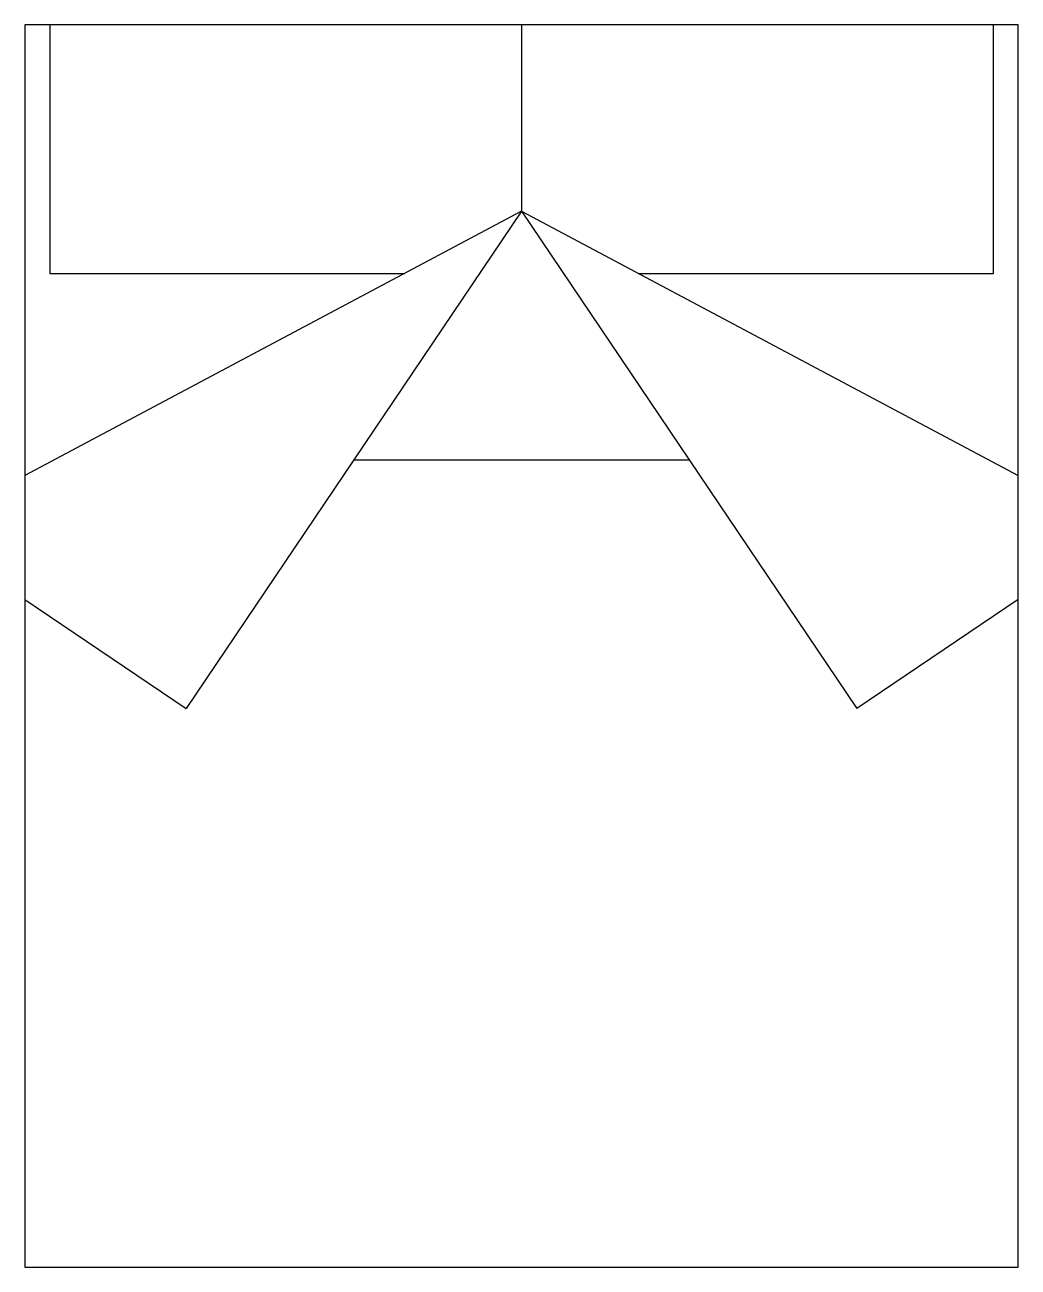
# Model space of a CAD drawing. Extents: x 920 to 1080, y 346 to 546.
import ezdxf

# ---------------------------------------------------------------- set-up
doc = ezdxf.new("R2010")
doc.units = 0
doc.header["$MEASUREMENT"] = 0
doc.layers.get('0').update_dxf_attribs({"linetype": 'CONTINUOUS'})

msp = doc.modelspace()

# ---------------------------------------------------------------- linework, layer by layer
at = {"color": 0}
for p, q in [((919.76, 546.08), (919.76, 346.08)), ((1079.76, 546.08), (919.76, 546.08)), ((923.76, 546.08), (923.76, 506.08)), ((999.76, 546.08), (999.76, 516.08)), ((1075.76, 506.08), (1075.76, 546.08)), ((1079.76, 346.08), (1079.76, 546.08)), ((999.76, 516.08), (919.76, 473.55)), ((999.76, 516.08), (945.75, 436.02)), ((999.76, 516.08), (1053.76, 436.02)), ((999.76, 516.08), (1079.76, 473.55)), ((923.76, 506.08), (980.95, 506.08)), ((1018.56, 506.08), (1075.76, 506.08)), ((972.78, 476.08), (1026.74, 476.08)), ((919.76, 453.55), (945.75, 436.02)), ((1079.76, 453.55), (1053.76, 436.02)), ((919.76, 346.08), (1079.76, 346.08))]:
    msp.add_line(p, q, dxfattribs=at)

doc.saveas('drawing.dxf')
